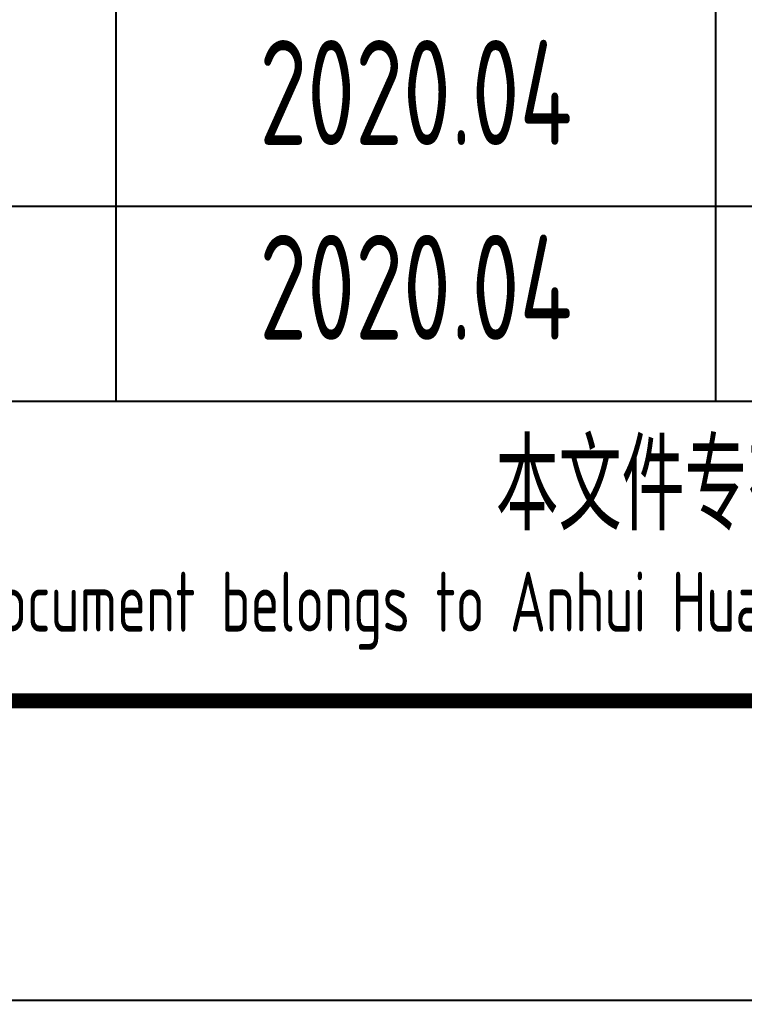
# Model space of a CAD drawing. Extents: x 9732137 to 18866768, y -962146 to 246094.
# Drawn here: x 9811196 to 9812405, y -608406 to -606770 of the extents above; entities that cross this region are included whole.
import ezdxf
from ezdxf.enums import TextEntityAlignment as Align

# ---------------------------------------------------------------- set-up
doc = ezdxf.new("R2010")
doc.units = 0
doc.header["$LTSCALE"] = 1000
doc.layers.get('0').update_dxf_attribs({"linetype": 'CONTINUOUS'})
doc.layers.add('BORDER', color=7, linetype='CONTINUOUS')
doc.styles.add('TSSD_Rein', font='Tssdeng.shx', dxfattribs={"width": 0.7, "bigfont": 'hztxt.shx'})

msp = doc.modelspace()

# ---------------------------------------------------------------- linework, layer by layer
for p, q in [((9811356.8, -607406.3), (9811356.8, -605781.3)), ((9811356.8, -607406.3), (9811356.8, -605781.3)), ((9812356.8, -607406.3), (9812356.8, -605781.3)), ((9809606.8, -607081.3), (9812356.8, -607081.3)), ((9812356.8, -607081.3), (9818606.8, -607081.3)), ((9809606.8, -607406.3), (9818606.8, -607406.3)), ((9809606.8, -607905.9), (9818606.8, -607905.9))]:
    msp.add_line(p, q)
at = {"layer": 'BORDER'}
msp.add_lwpolyline([(9777056.8, -608406.3), (9777056.8, -578706.3), (9819106.8, -578706.3), (9819106.8, -608406.3)], close=True, dxfattribs=at)
at = {"layer": 'BORDER', "const_width": 25}
msp.add_lwpolyline([(9778306.8, -607906.3), (9778306.8, -579206.3), (9818606.8, -579206.3), (9818606.8, -607906.3)], close=True, dxfattribs=at)

# ---------------------------------------------------------------- texts
at = {"style": 'TSSD_Rein', "width": 0.7}
for s, height, p in [('本文件专有权属安徽华东化工医药工程有限责任公司所有,未经许可不得复制或转让给第三方', 150, (9814106.8, -607556.3)), ('The proprietary right of this document belongs to Anhui Huadong Chemical And Medical Engineering  Co.,Ltd.  and any replication or transfer to the 3rd. side is forbidden without its permission. ', 100, (9813980, -607755.9))]:
    msp.add_text(s, height=height, dxfattribs=at).set_placement(p, align=Align.MIDDLE)
for p in [(9811856.5, -606891.2), (9811856.5, -607216.2)]:
    msp.add_attdef('2020.04', text='200320-02-040', height=175, dxfattribs=at).set_placement(p, align=Align.MIDDLE)

doc.saveas('drawing.dxf')
